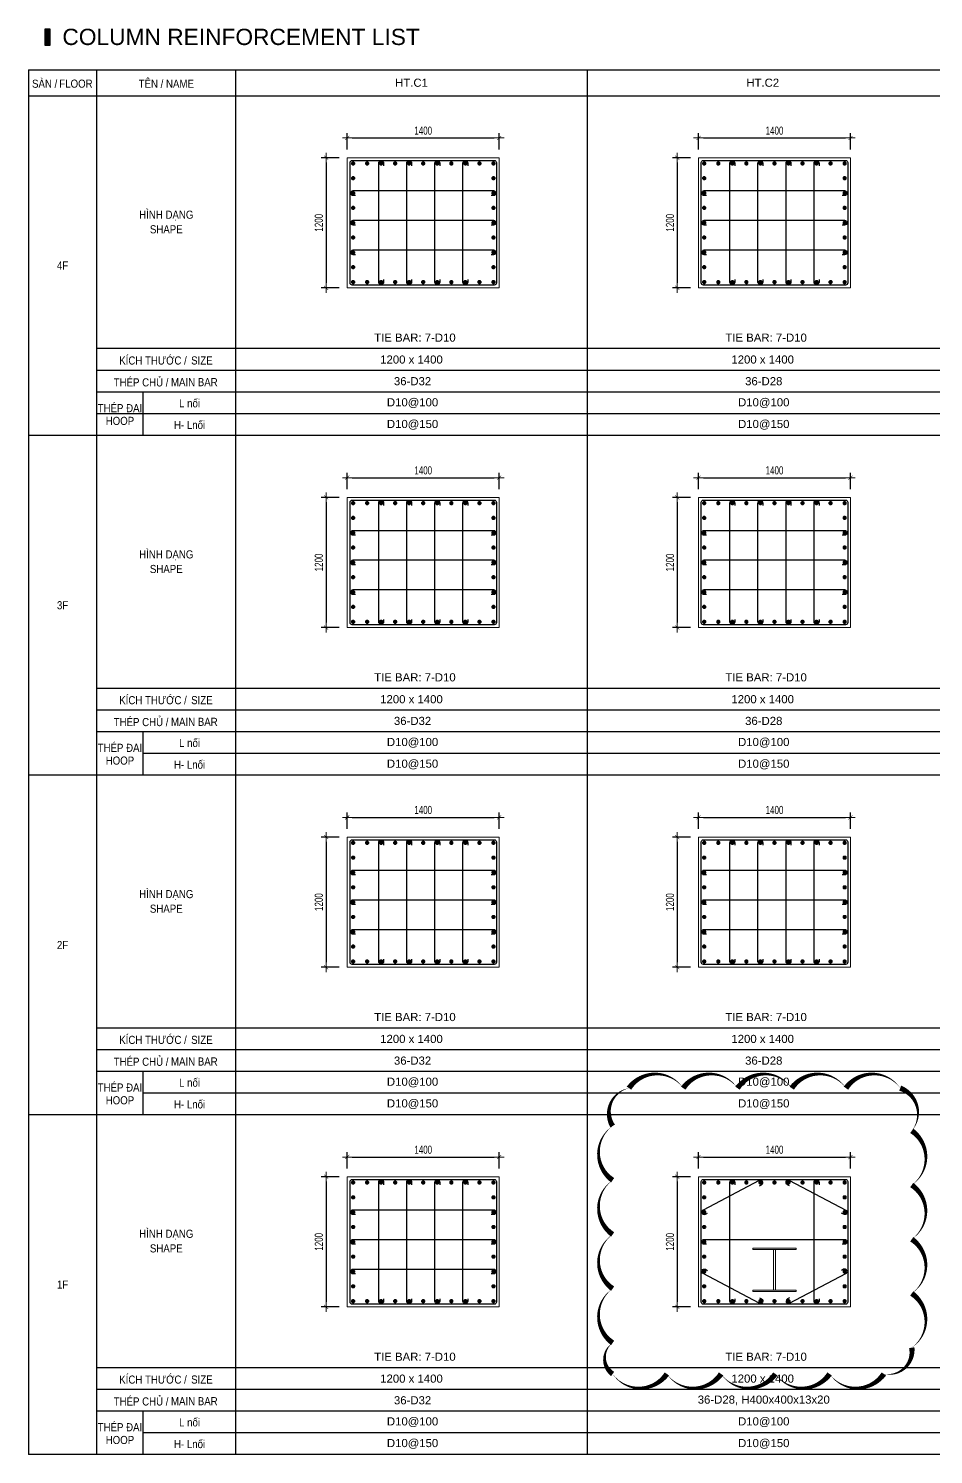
# Model space of a CAD drawing. Header units: millimetres. Extents: x 556513 to 603917, y 79551 to 95646.
# Drawn here: x 564668 to 573009, y 80143 to 93293 of the extents above; entities that cross this region are included whole.
import ezdxf
from ezdxf.enums import TextEntityAlignment as Align

# ---------------------------------------------------------------- set-up
doc = ezdxf.new("R2010")
doc.units = ezdxf.units.MM
doc.layers.get('Defpoints').update_dxf_attribs({"color": 151, "lineweight": 9})
for name, color, linetype in [('2', 2, 'Continuous'), ('TIT1', 3, 'Continuous'), ('TXT', 3, 'Continuous')]:
    doc.layers.add(name, color=color, linetype=linetype)
for name, color, linetype, lineweight in [('NDC_S_CONTINUOUS', 3, 'Continuous', 20), ('NDC_S_DIM', 1, 'Continuous', 15), ('NDC_S_REBAR', 4, 'Continuous', 35), ('NDC_S_VN TEXT', 7, 'Continuous', 20)]:
    doc.layers.add(name, color=color, linetype=linetype, lineweight=lineweight)
doc.styles.add('ARIAL', font='arial.ttf', dxfattribs={"width": 0.8})
doc.styles.add('NDC_ARIAL', font='arial.ttf', dxfattribs={"width": 0.85})
doc.styles.add('NDC_DIM', font='', dxfattribs={"width": 0.75})
doc.styles.get('NDC_DIM').set_extended_font_data('Dotum')
doc.dimstyles.new('NDC_dim_30', dxfattribs={"dimscale": 30, "dimtxt": 2.5, "dimasz": 1.5, "dimexe": 1.5, "dimexo": 2.5, "dimgap": 1, "dimtad": 1, "dimdec": 0, "dimzin": 0, "dimdsep": 46, "dimtxsty": 'NDC_DIM', "dimblk": 'DIMMARK', "dimcen": 0.09, "dimdle": 1.2, "dimclrd": 1, "dimclre": 1, "dimclrt": 3, "dimadec": 0, "dimazin": 0, "dimtfac": 1, "dimtdec": 0, "dimtix": 1, "dimtofl": 0, "dimtmove": 0, "dimatfit": 3, "dimfxl": 8, "dimfxlon": 1, "dimtolj": 1, "dimtzin": 0, "dimarcsym": 0})

# ---------------------------------------------------------------- blocks, each defined once
blk = doc.blocks.new('DIMMARK')
at = {"layer": 'NDC_S_DIM', "color": 1}
blk.add_line((-1.5, 0), (1, 0), dxfattribs=at)
at = {"layer": 'NDC_S_DIM', "color": 2, "const_width": 0.1}
blk.add_lwpolyline([(-0.42, -0.42), (0.42, 0.42)], dxfattribs=at)
blk = doc.blocks.new('*D7')
at = {"layer": 'Defpoints', "color": 0, "ltscale": 40, "transparency": 16777216}
for p in [(569006, 82886), (567606, 82704), (569006, 82704)]:
    blk.add_point(p, dxfattribs=at)
at = {"layer": 'NDC_S_DIM', "color": 1, "lineweight": -2, "ltscale": 40, "transparency": 16777216}
for p, q in [((567606, 82779), (567606, 82931)), ((567651, 82886), (568961, 82886)), ((569006, 82779), (569006, 82931))]:
    blk.add_line(p, q, dxfattribs=at)
at = {"layer": 'NDC_S_DIM', "color": 1, "lineweight": -2, "ltscale": 40, "transparency": 16777216, "xscale": 45, "yscale": 45, "zscale": 45, "rotation": 180}
blk.add_blockref('DIMMARK', (567606, 82886), dxfattribs=at)
at = {"layer": 'NDC_S_DIM', "color": 1, "lineweight": -2, "ltscale": 40, "transparency": 16777216, "xscale": 45, "yscale": 45, "zscale": 45}
blk.add_blockref('DIMMARK', (569006, 82886), dxfattribs=at)
at = {"layer": 'NDC_S_DIM', "color": 3, "ltscale": 40, "transparency": 16777216, "insert": (568306, 82953), "char_height": 75, "attachment_point": 5, "style": 'NDC_DIM'}
blk.add_mtext('\\A1;1400', dxfattribs=at)
blk = doc.blocks.new('*D8')
at = {"layer": 'Defpoints', "color": 0, "ltscale": 40, "transparency": 16777216}
for p in [(567606, 82704), (567411, 81504), (567606, 81504)]:
    blk.add_point(p, dxfattribs=at)
at = {"layer": 'NDC_S_DIM', "color": 1, "lineweight": -2, "ltscale": 40, "transparency": 16777216}
for p, q in [((567531, 82704), (567366, 82704)), ((567411, 82659), (567411, 81549)), ((567531, 81504), (567366, 81504))]:
    blk.add_line(p, q, dxfattribs=at)
at = {"layer": 'NDC_S_DIM', "color": 1, "lineweight": -2, "ltscale": 40, "transparency": 16777216, "xscale": 45, "yscale": 45, "zscale": 45}
for p, rotation in [((567411, 82704), 90), ((567411, 81504), 270)]:
    blk.add_blockref('DIMMARK', p, dxfattribs=dict(at, rotation=rotation))
at = {"layer": 'NDC_S_DIM', "color": 3, "ltscale": 40, "transparency": 16777216, "insert": (567344, 82104), "char_height": 75, "attachment_point": 5, "rotation": 90, "style": 'NDC_DIM'}
blk.add_mtext('\\A1;1200', dxfattribs=at)
blk = doc.blocks.new('kata_block_THEP')
at = {"layer": 'NDC_S_REBAR', "color": 0}
for p, q in [((-0.5, 0), (0.5, 0)), ((-0.35, 0.35), (0.35, -0.35)), ((0.35, 0.35), (-0.35, -0.35)), ((0, 0.5), (0, -0.5))]:
    blk.add_line(p, q, dxfattribs=at)
at = {"layer": 'NDC_S_REBAR', "color": 0, "const_width": 0.0833}
blk.add_lwpolyline([(-0.5, 0, 1), (0.5, 0, 1), (-0.5, 0, 1)], format="xyb", dxfattribs=at)
blk = doc.blocks.new('*D9')
at = {"layer": 'Defpoints', "color": 0, "ltscale": 40, "transparency": 16777216}
for p in [(569006, 86018), (567606, 85837), (569006, 85837)]:
    blk.add_point(p, dxfattribs=at)
at = {"layer": 'NDC_S_DIM', "color": 1, "lineweight": -2, "ltscale": 40, "transparency": 16777216}
for p, q in [((567606, 85912), (567606, 86063)), ((567651, 86018), (568961, 86018)), ((569006, 85912), (569006, 86063))]:
    blk.add_line(p, q, dxfattribs=at)
at = {"layer": 'NDC_S_DIM', "color": 1, "lineweight": -2, "ltscale": 40, "transparency": 16777216, "xscale": 45, "yscale": 45, "zscale": 45, "rotation": 180}
blk.add_blockref('DIMMARK', (567606, 86018), dxfattribs=at)
at = {"layer": 'NDC_S_DIM', "color": 1, "lineweight": -2, "ltscale": 40, "transparency": 16777216, "xscale": 45, "yscale": 45, "zscale": 45}
blk.add_blockref('DIMMARK', (569006, 86018), dxfattribs=at)
at = {"layer": 'NDC_S_DIM', "color": 3, "ltscale": 40, "transparency": 16777216, "insert": (568306, 86086), "char_height": 75, "attachment_point": 5, "style": 'NDC_DIM'}
blk.add_mtext('\\A1;1400', dxfattribs=at)
blk = doc.blocks.new('*D10')
at = {"layer": 'Defpoints', "color": 0, "ltscale": 40, "transparency": 16777216}
for p in [(567606, 85837), (567411, 84637), (567606, 84637)]:
    blk.add_point(p, dxfattribs=at)
at = {"layer": 'NDC_S_DIM', "color": 1, "lineweight": -2, "ltscale": 40, "transparency": 16777216}
for p, q in [((567531, 85837), (567366, 85837)), ((567411, 85792), (567411, 84682)), ((567531, 84637), (567366, 84637))]:
    blk.add_line(p, q, dxfattribs=at)
at = {"layer": 'NDC_S_DIM', "color": 1, "lineweight": -2, "ltscale": 40, "transparency": 16777216, "xscale": 45, "yscale": 45, "zscale": 45}
for p, rotation in [((567411, 85837), 90), ((567411, 84637), 270)]:
    blk.add_blockref('DIMMARK', p, dxfattribs=dict(at, rotation=rotation))
at = {"layer": 'NDC_S_DIM', "color": 3, "ltscale": 40, "transparency": 16777216, "insert": (567344, 85237), "char_height": 75, "attachment_point": 5, "rotation": 90, "style": 'NDC_DIM'}
blk.add_mtext('\\A1;1200', dxfattribs=at)
blk = doc.blocks.new('*D11')
at = {"layer": 'Defpoints', "color": 0, "ltscale": 40, "transparency": 16777216}
for p in [(569006, 89151), (567606, 88969), (569006, 88969)]:
    blk.add_point(p, dxfattribs=at)
at = {"layer": 'NDC_S_DIM', "color": 1, "lineweight": -2, "ltscale": 40, "transparency": 16777216}
for p, q in [((567606, 89044), (567606, 89196)), ((569006, 89044), (569006, 89196)), ((567651, 89151), (568961, 89151))]:
    blk.add_line(p, q, dxfattribs=at)
at = {"layer": 'NDC_S_DIM', "color": 1, "lineweight": -2, "ltscale": 40, "transparency": 16777216, "xscale": 45, "yscale": 45, "zscale": 45, "rotation": 180}
blk.add_blockref('DIMMARK', (567606, 89151), dxfattribs=at)
at = {"layer": 'NDC_S_DIM', "color": 1, "lineweight": -2, "ltscale": 40, "transparency": 16777216, "xscale": 45, "yscale": 45, "zscale": 45}
blk.add_blockref('DIMMARK', (569006, 89151), dxfattribs=at)
at = {"layer": 'NDC_S_DIM', "color": 3, "ltscale": 40, "transparency": 16777216, "insert": (568306, 89218), "char_height": 75, "attachment_point": 5, "style": 'NDC_DIM'}
blk.add_mtext('\\A1;1400', dxfattribs=at)
blk = doc.blocks.new('*D12')
at = {"layer": 'Defpoints', "color": 0, "ltscale": 40, "transparency": 16777216}
for p in [(567606, 88969), (567411, 87769), (567606, 87769)]:
    blk.add_point(p, dxfattribs=at)
at = {"layer": 'NDC_S_DIM', "color": 1, "lineweight": -2, "ltscale": 40, "transparency": 16777216}
for p, q in [((567531, 88969), (567366, 88969)), ((567411, 88924), (567411, 87814)), ((567531, 87769), (567366, 87769))]:
    blk.add_line(p, q, dxfattribs=at)
at = {"layer": 'NDC_S_DIM', "color": 1, "lineweight": -2, "ltscale": 40, "transparency": 16777216, "xscale": 45, "yscale": 45, "zscale": 45}
for p, rotation in [((567411, 88969), 90), ((567411, 87769), 270)]:
    blk.add_blockref('DIMMARK', p, dxfattribs=dict(at, rotation=rotation))
at = {"layer": 'NDC_S_DIM', "color": 3, "ltscale": 40, "transparency": 16777216, "insert": (567344, 88369), "char_height": 75, "attachment_point": 5, "rotation": 90, "style": 'NDC_DIM'}
blk.add_mtext('\\A1;1200', dxfattribs=at)
blk = doc.blocks.new('*D13')
at = {"layer": 'Defpoints', "color": 0, "ltscale": 40, "transparency": 16777216}
for p in [(569006, 92284), (567606, 92102), (569006, 92102)]:
    blk.add_point(p, dxfattribs=at)
at = {"layer": 'NDC_S_DIM', "color": 1, "lineweight": -2, "ltscale": 40, "transparency": 16777216}
for p, q in [((567606, 92177), (567606, 92329)), ((569006, 92177), (569006, 92329)), ((567651, 92284), (568961, 92284))]:
    blk.add_line(p, q, dxfattribs=at)
at = {"layer": 'NDC_S_DIM', "color": 1, "lineweight": -2, "ltscale": 40, "transparency": 16777216, "xscale": 45, "yscale": 45, "zscale": 45, "rotation": 180}
blk.add_blockref('DIMMARK', (567606, 92284), dxfattribs=at)
at = {"layer": 'NDC_S_DIM', "color": 1, "lineweight": -2, "ltscale": 40, "transparency": 16777216, "xscale": 45, "yscale": 45, "zscale": 45}
blk.add_blockref('DIMMARK', (569006, 92284), dxfattribs=at)
at = {"layer": 'NDC_S_DIM', "color": 3, "ltscale": 40, "transparency": 16777216, "insert": (568306, 92351), "char_height": 75, "attachment_point": 5, "style": 'NDC_DIM'}
blk.add_mtext('\\A1;1400', dxfattribs=at)
blk = doc.blocks.new('*D14')
at = {"layer": 'Defpoints', "color": 0, "ltscale": 40, "transparency": 16777216}
for p in [(567606, 92102), (567411, 90902), (567606, 90902)]:
    blk.add_point(p, dxfattribs=at)
at = {"layer": 'NDC_S_DIM', "color": 1, "lineweight": -2, "ltscale": 40, "transparency": 16777216}
for p, q in [((567531, 92102), (567366, 92102)), ((567411, 92057), (567411, 90947)), ((567531, 90902), (567366, 90902))]:
    blk.add_line(p, q, dxfattribs=at)
at = {"layer": 'NDC_S_DIM', "color": 1, "lineweight": -2, "ltscale": 40, "transparency": 16777216, "xscale": 45, "yscale": 45, "zscale": 45}
for p, rotation in [((567411, 92102), 90), ((567411, 90902), 270)]:
    blk.add_blockref('DIMMARK', p, dxfattribs=dict(at, rotation=rotation))
at = {"layer": 'NDC_S_DIM', "color": 3, "ltscale": 40, "transparency": 16777216, "insert": (567344, 91502), "char_height": 75, "attachment_point": 5, "rotation": 90, "style": 'NDC_DIM'}
blk.add_mtext('\\A1;1200', dxfattribs=at)
blk = doc.blocks.new('*D15')
at = {"layer": 'Defpoints', "color": 0, "ltscale": 40, "transparency": 16777216}
for p in [(572244, 86018), (570844, 85837), (572244, 85837)]:
    blk.add_point(p, dxfattribs=at)
at = {"layer": 'NDC_S_DIM', "color": 1, "lineweight": -2, "ltscale": 40, "transparency": 16777216}
for p, q in [((570844, 85912), (570844, 86063)), ((570889, 86018), (572199, 86018)), ((572244, 85912), (572244, 86063))]:
    blk.add_line(p, q, dxfattribs=at)
at = {"layer": 'NDC_S_DIM', "color": 1, "lineweight": -2, "ltscale": 40, "transparency": 16777216, "xscale": 45, "yscale": 45, "zscale": 45, "rotation": 180}
blk.add_blockref('DIMMARK', (570844, 86018), dxfattribs=at)
at = {"layer": 'NDC_S_DIM', "color": 1, "lineweight": -2, "ltscale": 40, "transparency": 16777216, "xscale": 45, "yscale": 45, "zscale": 45}
blk.add_blockref('DIMMARK', (572244, 86018), dxfattribs=at)
at = {"layer": 'NDC_S_DIM', "color": 3, "ltscale": 40, "transparency": 16777216, "insert": (571544, 86086), "char_height": 75, "attachment_point": 5, "style": 'NDC_DIM'}
blk.add_mtext('\\A1;1400', dxfattribs=at)
blk = doc.blocks.new('*D16')
at = {"layer": 'Defpoints', "color": 0, "ltscale": 40, "transparency": 16777216}
for p in [(570844, 85837), (570648, 84637), (570844, 84637)]:
    blk.add_point(p, dxfattribs=at)
at = {"layer": 'NDC_S_DIM', "color": 1, "lineweight": -2, "ltscale": 40, "transparency": 16777216}
for p, q in [((570769, 85837), (570603, 85837)), ((570648, 85792), (570648, 84682)), ((570769, 84637), (570603, 84637))]:
    blk.add_line(p, q, dxfattribs=at)
at = {"layer": 'NDC_S_DIM', "color": 1, "lineweight": -2, "ltscale": 40, "transparency": 16777216, "xscale": 45, "yscale": 45, "zscale": 45}
for p, rotation in [((570648, 85837), 90), ((570648, 84637), 270)]:
    blk.add_blockref('DIMMARK', p, dxfattribs=dict(at, rotation=rotation))
at = {"layer": 'NDC_S_DIM', "color": 3, "ltscale": 40, "transparency": 16777216, "insert": (570581, 85237), "char_height": 75, "attachment_point": 5, "rotation": 90, "style": 'NDC_DIM'}
blk.add_mtext('\\A1;1200', dxfattribs=at)
blk = doc.blocks.new('*D17')
at = {"layer": 'Defpoints', "color": 0, "ltscale": 40, "transparency": 16777216}
for p in [(572244, 82886), (570844, 82704), (572244, 82704)]:
    blk.add_point(p, dxfattribs=at)
at = {"layer": 'NDC_S_DIM', "color": 1, "lineweight": -2, "ltscale": 40, "transparency": 16777216}
for p, q in [((570844, 82779), (570844, 82931)), ((570889, 82886), (572199, 82886)), ((572244, 82779), (572244, 82931))]:
    blk.add_line(p, q, dxfattribs=at)
at = {"layer": 'NDC_S_DIM', "color": 1, "lineweight": -2, "ltscale": 40, "transparency": 16777216, "xscale": 45, "yscale": 45, "zscale": 45, "rotation": 180}
blk.add_blockref('DIMMARK', (570844, 82886), dxfattribs=at)
at = {"layer": 'NDC_S_DIM', "color": 1, "lineweight": -2, "ltscale": 40, "transparency": 16777216, "xscale": 45, "yscale": 45, "zscale": 45}
blk.add_blockref('DIMMARK', (572244, 82886), dxfattribs=at)
at = {"layer": 'NDC_S_DIM', "color": 3, "ltscale": 40, "transparency": 16777216, "insert": (571544, 82953), "char_height": 75, "attachment_point": 5, "style": 'NDC_DIM'}
blk.add_mtext('\\A1;1400', dxfattribs=at)
blk = doc.blocks.new('*D18')
at = {"layer": 'Defpoints', "color": 0, "ltscale": 40, "transparency": 16777216}
for p in [(570844, 82704), (570648, 81504), (570844, 81504)]:
    blk.add_point(p, dxfattribs=at)
at = {"layer": 'NDC_S_DIM', "color": 1, "lineweight": -2, "ltscale": 40, "transparency": 16777216}
for p, q in [((570769, 82704), (570603, 82704)), ((570648, 82659), (570648, 81549)), ((570769, 81504), (570603, 81504))]:
    blk.add_line(p, q, dxfattribs=at)
at = {"layer": 'NDC_S_DIM', "color": 1, "lineweight": -2, "ltscale": 40, "transparency": 16777216, "xscale": 45, "yscale": 45, "zscale": 45}
for p, rotation in [((570648, 82704), 90), ((570648, 81504), 270)]:
    blk.add_blockref('DIMMARK', p, dxfattribs=dict(at, rotation=rotation))
at = {"layer": 'NDC_S_DIM', "color": 3, "ltscale": 40, "transparency": 16777216, "insert": (570581, 82104), "char_height": 75, "attachment_point": 5, "rotation": 90, "style": 'NDC_DIM'}
blk.add_mtext('\\A1;1200', dxfattribs=at)
blk = doc.blocks.new('*D19')
at = {"layer": 'Defpoints', "color": 0, "ltscale": 40, "transparency": 16777216}
for p in [(572244, 89151), (570844, 88969), (572244, 88969)]:
    blk.add_point(p, dxfattribs=at)
at = {"layer": 'NDC_S_DIM', "color": 1, "lineweight": -2, "ltscale": 40, "transparency": 16777216}
for p, q in [((570844, 89044), (570844, 89196)), ((572244, 89044), (572244, 89196)), ((570889, 89151), (572199, 89151))]:
    blk.add_line(p, q, dxfattribs=at)
at = {"layer": 'NDC_S_DIM', "color": 1, "lineweight": -2, "ltscale": 40, "transparency": 16777216, "xscale": 45, "yscale": 45, "zscale": 45, "rotation": 180}
blk.add_blockref('DIMMARK', (570844, 89151), dxfattribs=at)
at = {"layer": 'NDC_S_DIM', "color": 1, "lineweight": -2, "ltscale": 40, "transparency": 16777216, "xscale": 45, "yscale": 45, "zscale": 45}
blk.add_blockref('DIMMARK', (572244, 89151), dxfattribs=at)
at = {"layer": 'NDC_S_DIM', "color": 3, "ltscale": 40, "transparency": 16777216, "insert": (571544, 89218), "char_height": 75, "attachment_point": 5, "style": 'NDC_DIM'}
blk.add_mtext('\\A1;1400', dxfattribs=at)
blk = doc.blocks.new('*D20')
at = {"layer": 'Defpoints', "color": 0, "ltscale": 40, "transparency": 16777216}
for p in [(570844, 88969), (570648, 87769), (570844, 87769)]:
    blk.add_point(p, dxfattribs=at)
at = {"layer": 'NDC_S_DIM', "color": 1, "lineweight": -2, "ltscale": 40, "transparency": 16777216}
for p, q in [((570769, 88969), (570603, 88969)), ((570648, 88924), (570648, 87814)), ((570769, 87769), (570603, 87769))]:
    blk.add_line(p, q, dxfattribs=at)
at = {"layer": 'NDC_S_DIM', "color": 1, "lineweight": -2, "ltscale": 40, "transparency": 16777216, "xscale": 45, "yscale": 45, "zscale": 45}
for p, rotation in [((570648, 88969), 90), ((570648, 87769), 270)]:
    blk.add_blockref('DIMMARK', p, dxfattribs=dict(at, rotation=rotation))
at = {"layer": 'NDC_S_DIM', "color": 3, "ltscale": 40, "transparency": 16777216, "insert": (570581, 88369), "char_height": 75, "attachment_point": 5, "rotation": 90, "style": 'NDC_DIM'}
blk.add_mtext('\\A1;1200', dxfattribs=at)
blk = doc.blocks.new('*D21')
at = {"layer": 'Defpoints', "color": 0, "ltscale": 40, "transparency": 16777216}
for p in [(572244, 92284), (570844, 92102), (572244, 92102)]:
    blk.add_point(p, dxfattribs=at)
at = {"layer": 'NDC_S_DIM', "color": 1, "lineweight": -2, "ltscale": 40, "transparency": 16777216}
for p, q in [((570844, 92177), (570844, 92329)), ((572244, 92177), (572244, 92329)), ((570889, 92284), (572199, 92284))]:
    blk.add_line(p, q, dxfattribs=at)
at = {"layer": 'NDC_S_DIM', "color": 1, "lineweight": -2, "ltscale": 40, "transparency": 16777216, "xscale": 45, "yscale": 45, "zscale": 45, "rotation": 180}
blk.add_blockref('DIMMARK', (570844, 92284), dxfattribs=at)
at = {"layer": 'NDC_S_DIM', "color": 1, "lineweight": -2, "ltscale": 40, "transparency": 16777216, "xscale": 45, "yscale": 45, "zscale": 45}
blk.add_blockref('DIMMARK', (572244, 92284), dxfattribs=at)
at = {"layer": 'NDC_S_DIM', "color": 3, "ltscale": 40, "transparency": 16777216, "insert": (571544, 92351), "char_height": 75, "attachment_point": 5, "style": 'NDC_DIM'}
blk.add_mtext('\\A1;1400', dxfattribs=at)
blk = doc.blocks.new('*D22')
at = {"layer": 'Defpoints', "color": 0, "ltscale": 40, "transparency": 16777216}
for p in [(570844, 92102), (570648, 90902), (570844, 90902)]:
    blk.add_point(p, dxfattribs=at)
at = {"layer": 'NDC_S_DIM', "color": 1, "lineweight": -2, "ltscale": 40, "transparency": 16777216}
for p, q in [((570769, 92102), (570603, 92102)), ((570648, 92057), (570648, 90947)), ((570769, 90902), (570603, 90902))]:
    blk.add_line(p, q, dxfattribs=at)
at = {"layer": 'NDC_S_DIM', "color": 1, "lineweight": -2, "ltscale": 40, "transparency": 16777216, "xscale": 45, "yscale": 45, "zscale": 45}
for p, rotation in [((570648, 92102), 90), ((570648, 90902), 270)]:
    blk.add_blockref('DIMMARK', p, dxfattribs=dict(at, rotation=rotation))
at = {"layer": 'NDC_S_DIM', "color": 3, "ltscale": 40, "transparency": 16777216, "insert": (570581, 91502), "char_height": 75, "attachment_point": 5, "rotation": 90, "style": 'NDC_DIM'}
blk.add_mtext('\\A1;1200', dxfattribs=at)
blk = doc.blocks.new('H400x400x13x21')
at = {"layer": 'NDC_S_CONTINUOUS'}
for points in [[(554564, 84117), (554964, 84117), (554964, 84130), (554564, 84130)], [(554754, 83743), (554775, 83743), (554775, 84117), (554754, 84117)], [(554564, 83730), (554964, 83730), (554964, 83743), (554564, 83743)]]:
    blk.add_lwpolyline(points, close=True, dxfattribs=at)

msp = doc.modelspace()

# ---------------------------------------------------------------- hatches: boundary and pattern name
at = {"layer": 'TXT'}
msp.add_hatch(color=7, dxfattribs=at).paths.add_polyline_path([(564868, 93138.6), (564868, 93288.6), (564818, 93288.6), (564818, 93138.6)])

# ---------------------------------------------------------------- linework, layer by layer
at = {"layer": '2', "lineweight": -2, "ltscale": 1000}
for points in [[(568981.5, 92057.1), (568981.5, 90947.1, -0.4142136), (568961.5, 90927.1), (567651.5, 90927.1, -0.4142136), (567631.5, 90947.1), (567631.5, 92057.1, -0.4142136), (567651.5, 92077.1), (568961.5, 92077.1, -0.4142136)], [(572218.7, 92057.1), (572218.7, 90947.1, -0.4142136), (572198.7, 90927.1), (570888.7, 90927.1, -0.4142136), (570868.7, 90947.1), (570868.7, 92057.1, -0.4142136), (570888.7, 92077.1), (572198.7, 92077.1, -0.4142136)], [(568981.5, 88924.4), (568981.5, 87814.4, -0.4142136), (568961.5, 87794.4), (567651.5, 87794.4, -0.4142136), (567631.5, 87814.4), (567631.5, 88924.4, -0.4142136), (567651.5, 88944.4), (568961.5, 88944.4, -0.4142136)], [(572218.7, 88924.4), (572218.7, 87814.4, -0.4142136), (572198.7, 87794.4), (570888.7, 87794.4, -0.4142136), (570868.7, 87814.4), (570868.7, 88924.4, -0.4142136), (570888.7, 88944.4), (572198.7, 88944.4, -0.4142136)], [(568981.5, 85791.7), (568981.5, 84681.7, -0.4142136), (568961.5, 84661.7), (567651.5, 84661.7, -0.4142136), (567631.5, 84681.7), (567631.5, 85791.7, -0.4142136), (567651.5, 85811.7), (568961.5, 85811.7, -0.4142136)], [(572218.7, 85791.7), (572218.7, 84681.7, -0.4142136), (572198.7, 84661.7), (570888.7, 84661.7, -0.4142136), (570868.7, 84681.7), (570868.7, 85791.7, -0.4142136), (570888.7, 85811.7), (572198.7, 85811.7, -0.4142136)], [(568981.5, 82658.9), (568981.5, 81548.9, -0.4142136), (568961.5, 81528.9), (567651.5, 81528.9, -0.4142136), (567631.5, 81548.9), (567631.5, 82658.9, -0.4142136), (567651.5, 82678.9), (568961.5, 82678.9, -0.4142136)], [(572218.7, 82658.9), (572218.7, 81548.9, -0.4142136), (572198.7, 81528.9), (570888.7, 81528.9, -0.4142136), (570868.7, 81548.9), (570868.7, 82658.9, -0.4142136), (570888.7, 82678.9), (572198.7, 82678.9, -0.4142136)]]:
    msp.add_lwpolyline(points, format="xyb", close=True, dxfattribs=at)
at = {"layer": '2'}
for points in [[(567940.8, 90977.2), (567940.8, 90955.1, -1), (567895.8, 90955.1), (567895.8, 92050.5, -1), (567940.8, 92050.5), (567940.8, 92028.4)], [(568199.6, 90977.2), (568199.6, 90955.1, -1), (568154.6, 90955.1), (568154.6, 92050.5, -1), (568199.6, 92050.5), (568199.6, 92028.4)], [(568458.4, 90977.2), (568458.4, 90955.1, -1), (568413.4, 90955.1), (568413.4, 92050.5, -1), (568458.4, 92050.5), (568458.4, 92028.4)], [(568717.2, 90977.2), (568717.2, 90955.1, -1), (568672.2, 90955.1), (568672.2, 92050.5, -1), (568717.2, 92050.5), (568717.2, 92028.4)], [(571178, 90977.2), (571178, 90955.1, -1), (571133, 90955.1), (571133, 92050.5, -1), (571178, 92050.5), (571178, 92028.4)], [(571436.8, 90977.2), (571436.8, 90955.1, -1), (571391.8, 90955.1), (571391.8, 92050.5, -1), (571436.8, 92050.5), (571436.8, 92028.4)], [(571695.6, 90977.2), (571695.6, 90955.1, -1), (571650.6, 90955.1), (571650.6, 92050.5, -1), (571695.6, 92050.5), (571695.6, 92028.4)], [(571954.4, 90977.2), (571954.4, 90955.1, -1), (571909.4, 90955.1), (571909.4, 92050.5, -1), (571954.4, 92050.5), (571954.4, 92028.4)], [(567681.6, 91753), (567659.5, 91753, -1), (567659.5, 91798.1), (568953.5, 91798.1, -1), (568953.5, 91753), (568931.4, 91753)], [(570918.8, 91753), (570896.7, 91753, -1), (570896.7, 91798.1), (572190.7, 91798.1, -1), (572190.7, 91753), (572168.5, 91753)], [(567681.6, 91479.5), (567659.5, 91479.5, -1), (567659.5, 91524.6), (568953.5, 91524.6, -1), (568953.5, 91479.5), (568931.4, 91479.5)], [(570918.8, 91479.5), (570896.7, 91479.5, -1), (570896.7, 91524.6), (572190.7, 91524.6, -1), (572190.7, 91479.5), (572168.5, 91479.5)], [(567681.6, 91206), (567659.5, 91206, -1), (567659.5, 91251.1), (568953.5, 91251.1, -1), (568953.5, 91206), (568931.4, 91206)], [(570918.8, 91206), (570896.7, 91206, -1), (570896.7, 91251.1), (572190.7, 91251.1, -1), (572190.7, 91206), (572168.5, 91206)], [(567940.8, 87844.5), (567940.8, 87822.4, -1), (567895.8, 87822.4), (567895.8, 88917.8, -1), (567940.8, 88917.8), (567940.8, 88895.7)], [(568199.6, 87844.5), (568199.6, 87822.4, -1), (568154.6, 87822.4), (568154.6, 88917.8, -1), (568199.6, 88917.8), (568199.6, 88895.7)], [(568458.4, 87844.5), (568458.4, 87822.4, -1), (568413.4, 87822.4), (568413.4, 88917.8, -1), (568458.4, 88917.8), (568458.4, 88895.7)], [(568717.2, 87844.5), (568717.2, 87822.4, -1), (568672.2, 87822.4), (568672.2, 88917.8, -1), (568717.2, 88917.8), (568717.2, 88895.7)], [(571178, 87844.5), (571178, 87822.4, -1), (571133, 87822.4), (571133, 88917.8, -1), (571178, 88917.8), (571178, 88895.7)], [(571436.8, 87844.5), (571436.8, 87822.4, -1), (571391.8, 87822.4), (571391.8, 88917.8, -1), (571436.8, 88917.8), (571436.8, 88895.7)], [(571695.6, 87844.5), (571695.6, 87822.4, -1), (571650.6, 87822.4), (571650.6, 88917.8, -1), (571695.6, 88917.8), (571695.6, 88895.7)], [(571954.4, 87844.5), (571954.4, 87822.4, -1), (571909.4, 87822.4), (571909.4, 88917.8, -1), (571954.4, 88917.8), (571954.4, 88895.7)], [(567681.6, 88620.3), (567659.5, 88620.3, -1), (567659.5, 88665.4), (568953.5, 88665.4, -1), (568953.5, 88620.3), (568931.4, 88620.3)], [(570918.8, 88620.3), (570896.7, 88620.3, -1), (570896.7, 88665.4), (572190.7, 88665.4, -1), (572190.7, 88620.3), (572168.5, 88620.3)], [(567681.6, 88346.8), (567659.5, 88346.8, -1), (567659.5, 88391.9), (568953.5, 88391.9, -1), (568953.5, 88346.8), (568931.4, 88346.8)], [(570918.8, 88346.8), (570896.7, 88346.8, -1), (570896.7, 88391.9), (572190.7, 88391.9, -1), (572190.7, 88346.8), (572168.5, 88346.8)], [(567681.6, 88073.3), (567659.5, 88073.3, -1), (567659.5, 88118.4), (568953.5, 88118.4, -1), (568953.5, 88073.3), (568931.4, 88073.3)], [(570918.8, 88073.3), (570896.7, 88073.3, -1), (570896.7, 88118.4), (572190.7, 88118.4, -1), (572190.7, 88073.3), (572168.5, 88073.3)], [(567940.8, 84711.8), (567940.8, 84689.7, -1), (567895.8, 84689.7), (567895.8, 85785.1, -1), (567940.8, 85785.1), (567940.8, 85763)], [(568199.6, 84711.8), (568199.6, 84689.7, -1), (568154.6, 84689.7), (568154.6, 85785.1, -1), (568199.6, 85785.1), (568199.6, 85763)], [(568458.4, 84711.8), (568458.4, 84689.7, -1), (568413.4, 84689.7), (568413.4, 85785.1, -1), (568458.4, 85785.1), (568458.4, 85763)], [(568717.2, 84711.8), (568717.2, 84689.7, -1), (568672.2, 84689.7), (568672.2, 85785.1, -1), (568717.2, 85785.1), (568717.2, 85763)], [(571178, 84711.8), (571178, 84689.7, -1), (571133, 84689.7), (571133, 85785.1, -1), (571178, 85785.1), (571178, 85763)], [(571436.8, 84711.8), (571436.8, 84689.7, -1), (571391.8, 84689.7), (571391.8, 85785.1, -1), (571436.8, 85785.1), (571436.8, 85763)], [(571695.6, 84711.8), (571695.6, 84689.7, -1), (571650.6, 84689.7), (571650.6, 85785.1, -1), (571695.6, 85785.1), (571695.6, 85763)], [(571954.4, 84711.8), (571954.4, 84689.7, -1), (571909.4, 84689.7), (571909.4, 85785.1, -1), (571954.4, 85785.1), (571954.4, 85763)], [(567681.6, 85487.6), (567659.5, 85487.6, -1), (567659.5, 85532.7), (568953.5, 85532.7, -1), (568953.5, 85487.6), (568931.4, 85487.6)], [(570918.8, 85487.6), (570896.7, 85487.6, -1), (570896.7, 85532.7), (572190.7, 85532.7, -1), (572190.7, 85487.6), (572168.5, 85487.6)], [(567681.6, 85214.1), (567659.5, 85214.1, -1), (567659.5, 85259.2), (568953.5, 85259.2, -1), (568953.5, 85214.1), (568931.4, 85214.1)], [(570918.8, 85214.1), (570896.7, 85214.1, -1), (570896.7, 85259.2), (572190.7, 85259.2, -1), (572190.7, 85214.1), (572168.5, 85214.1)], [(567681.6, 84940.6), (567659.5, 84940.6, -1), (567659.5, 84985.7), (568953.5, 84985.7, -1), (568953.5, 84940.6), (568931.4, 84940.6)], [(570918.8, 84940.6), (570896.7, 84940.6, -1), (570896.7, 84985.7), (572190.7, 84985.7, -1), (572190.7, 84940.6), (572168.5, 84940.6)], [(567940.8, 81579.1), (567940.8, 81556.9, -1), (567895.8, 81556.9), (567895.8, 82652.4, -1), (567940.8, 82652.4), (567940.8, 82630.3)], [(568199.6, 81579.1), (568199.6, 81556.9, -1), (568154.6, 81556.9), (568154.6, 82652.4, -1), (568199.6, 82652.4), (568199.6, 82630.3)], [(568458.4, 81579.1), (568458.4, 81556.9, -1), (568413.4, 81556.9), (568413.4, 82652.4, -1), (568458.4, 82652.4), (568458.4, 82630.3)], [(568717.2, 81579.1), (568717.2, 81556.9, -1), (568672.2, 81556.9), (568672.2, 82652.4, -1), (568717.2, 82652.4), (568717.2, 82630.3)], [(571405.2, 82620.7), (571424.8, 82631, 1), (571403.8, 82670.9), (570886.2, 82397.4, 1), (570907.2, 82357.5), (570926.8, 82367.9)], [(571178, 81579.1), (571178, 81556.9, -1), (571133, 81556.9), (571133, 82652.4, -1), (571178, 82652.4), (571178, 82630.3)], [(571682.1, 82620.7), (571662.6, 82631, -1), (571683.6, 82670.9), (572201.2, 82397.4, -1), (572180.2, 82357.5), (572160.6, 82367.9)], [(571954.4, 81579.1), (571954.4, 81556.9, -1), (571909.4, 81556.9), (571909.4, 82652.4, -1), (571954.4, 82652.4), (571954.4, 82630.3)], [(567681.6, 82354.9), (567659.5, 82354.9, -1), (567659.5, 82400), (568953.5, 82400, -1), (568953.5, 82354.9), (568931.4, 82354.9)], [(567681.6, 82081.4), (567659.5, 82081.4, -1), (567659.5, 82126.5), (568953.5, 82126.5, -1), (568953.5, 82081.4), (568931.4, 82081.4)], [(570918.8, 82081.4), (570896.7, 82081.4, -1), (570896.7, 82126.5), (572190.7, 82126.5, -1), (572190.7, 82081.4), (572168.5, 82081.4)], [(567681.6, 81807.9), (567659.5, 81807.9, -1), (567659.5, 81853), (568953.5, 81853, -1), (568953.5, 81807.9), (568931.4, 81807.9)], [(571405.2, 81587.2), (571424.8, 81576.9, -1), (571403.8, 81537), (570886.2, 81810.5, -1), (570907.2, 81850.4), (570926.8, 81840)], [(571682.1, 81587.2), (571662.6, 81576.9, 1), (571683.6, 81537), (572201.2, 81810.5, 1), (572180.2, 81850.4), (572160.6, 81840)]]:
    msp.add_lwpolyline(points, format="xyb", dxfattribs=at)
at = {"layer": 'Defpoints'}
msp.add_lwpolyline([(570052.1, 80885.4, 0, 50, 0.5205671), (570552.1, 80885.4, 0, 50, 0.5205671), (571052.1, 80885.4, 0, 50, 0.5205671), (571552.1, 80885.4, 0, 50, 0.5205671), (572052.1, 80885.4, 0, 50, 0.5205671), (572552.1, 80885.4, 0, 50, 0.5205671), (572809.5, 81128, 0, 50, 0.5205671), (572809.5, 81628, 0, 50, 0.5205671), (572809.5, 82128, 0, 50, 0.5205671), (572809.5, 82628, 0, 50, 0.5205671), (572809.5, 83128, 0, 50, 0.5205671), (572702.8, 83521.3, 0, 50, 0.5205671), (572202.8, 83521.3, 0, 50, 0.5205671), (571702.8, 83521.3, 0, 50, 0.5205671), (571202.8, 83521.3, 0, 50, 0.5205671), (570702.8, 83521.3, 0, 50, 0.5205671), (570202.8, 83521.3, 0, 50, 0.5205671), (570052.1, 83171.9, 0, 50, 0.5205671), (570052.1, 82671.9, 0, 50, 0.5205671), (570052.1, 82171.9, 0, 50, 0.5205671), (570052.1, 81671.9, 0, 50, 0.5205671), (570052.1, 81171.9, 0, 50, 0.5205671)], format="xyseb", close=True, dxfattribs=at)
at = {"layer": 'NDC_S_CONTINUOUS', "ltscale": 70}
for points in [[(569006.5, 92102.1), (569006.5, 90902.1), (567606.5, 90902.1), (567606.5, 92102.1), (569006.5, 92102.1)], [(572243.7, 92102.1), (572243.7, 90902.1), (570843.7, 90902.1), (570843.7, 92102.1), (572243.7, 92102.1)], [(569006.5, 88969.4), (569006.5, 87769.4), (567606.5, 87769.4), (567606.5, 88969.4), (569006.5, 88969.4)], [(572243.7, 88969.4), (572243.7, 87769.4), (570843.7, 87769.4), (570843.7, 88969.4), (572243.7, 88969.4)], [(569006.5, 85836.7), (569006.5, 84636.7), (567606.5, 84636.7), (567606.5, 85836.7), (569006.5, 85836.7)], [(572243.7, 85836.7), (572243.7, 84636.7), (570843.7, 84636.7), (570843.7, 85836.7), (572243.7, 85836.7)], [(569006.5, 82703.9), (569006.5, 81503.9), (567606.5, 81503.9), (567606.5, 82703.9), (569006.5, 82703.9)], [(572243.7, 82703.9), (572243.7, 81503.9), (570843.7, 81503.9), (570843.7, 82703.9), (572243.7, 82703.9)]]:
    msp.add_lwpolyline(points, dxfattribs=at)
at = {"layer": 'TIT1', "color": 2}
msp.add_line((564668, 92913.6), (576694, 92913.6), dxfattribs=at)
at = {"layer": 'TIT1'}
for p, q in [((564668, 92913.6), (564668, 80142.8)), ((565295.9, 92913.6), (565295.9, 80142.8)), ((566579.8, 80142.8), (566579.8, 92913.6)), ((569817, 92913.6), (569817, 80142.8)), ((564668, 92673.6), (576694, 92673.6)), ((576694, 89540.9), (564668, 89540.9)), ((576694, 86408.2), (564668, 86408.2)), ((576694, 83275.5), (564668, 83275.5)), ((576694, 80142.8), (564668, 80142.8))]:
    msp.add_line(p, q, dxfattribs=at)
at = {"layer": 'TIT1', "color": 8}
for p, q in [((576694, 90340.9), (565295.9, 90340.9)), ((576694, 90140.9), (565295.9, 90140.9)), ((576694, 89940.9), (565295.9, 89940.9)), ((565725.1, 89540.9), (565725.1, 89940.9)), ((576694, 89740.9), (565295.9, 89740.9)), ((576694, 87208.2), (565295.9, 87208.2)), ((576694, 87008.2), (565295.9, 87008.2)), ((576694, 86808.2), (565295.9, 86808.2)), ((565725.1, 86408.2), (565725.1, 86808.2)), ((576694, 86608.2), (565725.1, 86608.2)), ((576694, 84075.5), (565295.9, 84075.5)), ((576694, 83875.5), (565295.9, 83875.5)), ((576694, 83675.5), (565295.9, 83675.5)), ((565725.1, 83275.5), (565725.1, 83675.5)), ((576694, 83475.5), (565725.1, 83475.5)), ((576694, 80942.8), (565295.9, 80942.8)), ((576694, 80742.8), (565295.9, 80742.8)), ((576694, 80542.8), (565295.9, 80542.8)), ((565725.1, 80142.8), (565725.1, 80542.8)), ((576694, 80342.8), (565725.1, 80342.8))]:
    msp.add_line(p, q, dxfattribs=at)
at = {"layer": 'TXT', "color": 7}
msp.add_lwpolyline([(564868, 93138.6), (564868, 93288.6), (564818, 93288.6), (564818, 93138.6)], close=True, dxfattribs=at)
msp.add_lwpolyline([(564868, 93138.6), (564868, 93288.6), (564818, 93288.6), (564818, 93138.6)], close=True, dxfattribs=at)

# ---------------------------------------------------------------- block references
at = {"layer": '2', "yscale": 36, "zscale": 36}
for p, xscale, rotation in [((567659.5, 92049.1), -36, 90), ((567788.9, 92049.1), -36, 90), ((567918.3, 92049.1), -36, 90), ((568047.7, 92049.1), -36, 90), ((568177.1, 92049.1), -36, 90), ((568306.5, 92049.1), -36, 90), ((568435.9, 92049.1), -36, 90), ((568565.3, 92049.1), -36, 90), ((568694.7, 92049.1), -36, 90), ((568824.1, 92049.1), -36, 90), ((568953.5, 92049.1), 36, 270), ((570896.7, 92049.1), -36, 90), ((571026.1, 92049.1), -36, 90), ((571155.5, 92049.1), -36, 90), ((571284.9, 92049.1), -36, 90), ((571414.3, 92049.1), -36, 90), ((571543.7, 92049.1), -36, 90), ((571673.1, 92049.1), -36, 90), ((571802.5, 92049.1), -36, 90), ((571931.9, 92049.1), -36, 90), ((572061.3, 92049.1), -36, 90), ((572190.7, 92049.1), 36, 270), ((567659.5, 91912.3), -36, 90), ((568953.5, 91912.3), 36, 270), ((570896.7, 91912.3), -36, 90), ((572190.7, 91912.3), 36, 270), ((567659.5, 91775.6), -36, 90), ((568953.5, 91775.6), 36, 270), ((570896.7, 91775.6), -36, 90), ((572190.7, 91775.6), 36, 270), ((567659.5, 91638.8), -36, 90), ((568953.5, 91638.8), 36, 270), ((570896.7, 91638.8), -36, 90), ((572190.7, 91638.8), 36, 270), ((567659.5, 91502.1), -36, 90), ((568953.5, 91502.1), 36, 270), ((570896.7, 91502.1), -36, 90), ((572190.7, 91502.1), 36, 270), ((567659.5, 91365.3), -36, 90), ((568953.5, 91365.3), 36, 270), ((570896.7, 91365.3), -36, 90), ((572190.7, 91365.3), 36, 270), ((567659.5, 91228.6), -36, 90), ((568953.5, 91228.6), 36, 270), ((570896.7, 91228.6), -36, 90), ((572190.7, 91228.6), 36, 270), ((567659.5, 91091.8), -36, 90), ((568953.5, 91091.8), 36, 270), ((570896.7, 91091.8), -36, 90), ((572190.7, 91091.8), 36, 270), ((567659.5, 90955.1), 36, 90), ((567788.9, 90955.1), 36, 90), ((567918.3, 90955.1), 36, 90), ((568047.7, 90955.1), 36, 90), ((568177.1, 90955.1), 36, 90), ((568306.5, 90955.1), 36, 90), ((568435.9, 90955.1), 36, 90), ((568565.3, 90955.1), 36, 90), ((568694.7, 90955.1), 36, 90), ((568824.1, 90955.1), 36, 90), ((568953.5, 90955.1), -36, 270), ((570896.7, 90955.1), 36, 90), ((571026.1, 90955.1), 36, 90), ((571155.5, 90955.1), 36, 90), ((571284.9, 90955.1), 36, 90), ((571414.3, 90955.1), 36, 90), ((571543.7, 90955.1), 36, 90), ((571673.1, 90955.1), 36, 90), ((571802.5, 90955.1), 36, 90), ((571931.9, 90955.1), 36, 90), ((572061.3, 90955.1), 36, 90), ((572190.7, 90955.1), -36, 270), ((567659.5, 88916.4), -36, 90), ((567788.9, 88916.4), -36, 90), ((567918.3, 88916.4), -36, 90), ((568047.7, 88916.4), -36, 90), ((568177.1, 88916.4), -36, 90), ((568306.5, 88916.4), -36, 90), ((568435.9, 88916.4), -36, 90), ((568565.3, 88916.4), -36, 90), ((568694.7, 88916.4), -36, 90), ((568824.1, 88916.4), -36, 90), ((568953.5, 88916.4), 36, 270), ((570896.7, 88916.4), -36, 90), ((571026.1, 88916.4), -36, 90), ((571155.5, 88916.4), -36, 90), ((571284.9, 88916.4), -36, 90), ((571414.3, 88916.4), -36, 90), ((571543.7, 88916.4), -36, 90), ((571673.1, 88916.4), -36, 90), ((571802.5, 88916.4), -36, 90), ((571931.9, 88916.4), -36, 90), ((572061.3, 88916.4), -36, 90), ((572190.7, 88916.4), 36, 270), ((567659.5, 88779.6), -36, 90), ((568953.5, 88779.6), 36, 270), ((570896.7, 88779.6), -36, 90), ((572190.7, 88779.6), 36, 270), ((567659.5, 88642.9), -36, 90), ((568953.5, 88642.9), 36, 270), ((570896.7, 88642.9), -36, 90), ((572190.7, 88642.9), 36, 270), ((567659.5, 88506.1), -36, 90), ((568953.5, 88506.1), 36, 270), ((570896.7, 88506.1), -36, 90), ((572190.7, 88506.1), 36, 270), ((567659.5, 88369.4), -36, 90), ((568953.5, 88369.4), 36, 270), ((570896.7, 88369.4), -36, 90), ((572190.7, 88369.4), 36, 270), ((567659.5, 88232.6), -36, 90), ((568953.5, 88232.6), 36, 270), ((570896.7, 88232.6), -36, 90), ((572190.7, 88232.6), 36, 270), ((567659.5, 88095.9), -36, 90), ((568953.5, 88095.9), 36, 270), ((570896.7, 88095.9), -36, 90), ((572190.7, 88095.9), 36, 270), ((567659.5, 87959.1), -36, 90), ((568953.5, 87959.1), 36, 270), ((570896.7, 87959.1), -36, 90), ((572190.7, 87959.1), 36, 270), ((567659.5, 87822.4), 36, 90), ((567788.9, 87822.4), 36, 90), ((567918.3, 87822.4), 36, 90), ((568047.7, 87822.4), 36, 90), ((568177.1, 87822.4), 36, 90), ((568306.5, 87822.4), 36, 90), ((568435.9, 87822.4), 36, 90), ((568565.3, 87822.4), 36, 90), ((568694.7, 87822.4), 36, 90), ((568824.1, 87822.4), 36, 90), ((568953.5, 87822.4), -36, 270), ((570896.7, 87822.4), 36, 90), ((571026.1, 87822.4), 36, 90), ((571155.5, 87822.4), 36, 90), ((571284.9, 87822.4), 36, 90), ((571414.3, 87822.4), 36, 90), ((571543.7, 87822.4), 36, 90), ((571673.1, 87822.4), 36, 90), ((571802.5, 87822.4), 36, 90), ((571931.9, 87822.4), 36, 90), ((572061.3, 87822.4), 36, 90), ((572190.7, 87822.4), -36, 270), ((567659.5, 85783.7), -36, 90), ((567788.9, 85783.7), -36, 90), ((567918.3, 85783.7), -36, 90), ((568047.7, 85783.7), -36, 90), ((568177.1, 85783.7), -36, 90), ((568306.5, 85783.7), -36, 90), ((568435.9, 85783.7), -36, 90), ((568565.3, 85783.7), -36, 90), ((568694.7, 85783.7), -36, 90), ((568824.1, 85783.7), -36, 90), ((568953.5, 85783.7), 36, 270), ((570896.7, 85783.7), -36, 90), ((571026.1, 85783.7), -36, 90), ((571155.5, 85783.7), -36, 90), ((571284.9, 85783.7), -36, 90), ((571414.3, 85783.7), -36, 90), ((571543.7, 85783.7), -36, 90), ((571673.1, 85783.7), -36, 90), ((571802.5, 85783.7), -36, 90), ((571931.9, 85783.7), -36, 90), ((572061.3, 85783.7), -36, 90), ((572190.7, 85783.7), 36, 270), ((567659.5, 85646.9), -36, 90), ((568953.5, 85646.9), 36, 270), ((570896.7, 85646.9), -36, 90), ((572190.7, 85646.9), 36, 270), ((567659.5, 85510.2), -36, 90), ((568953.5, 85510.2), 36, 270), ((570896.7, 85510.2), -36, 90), ((572190.7, 85510.2), 36, 270), ((567659.5, 85373.4), -36, 90), ((568953.5, 85373.4), 36, 270), ((570896.7, 85373.4), -36, 90), ((572190.7, 85373.4), 36, 270), ((567659.5, 85236.7), -36, 90), ((568953.5, 85236.7), 36, 270), ((570896.7, 85236.7), -36, 90), ((572190.7, 85236.7), 36, 270), ((567659.5, 85099.9), -36, 90), ((568953.5, 85099.9), 36, 270), ((570896.7, 85099.9), -36, 90), ((572190.7, 85099.9), 36, 270), ((567659.5, 84963.2), -36, 90), ((568953.5, 84963.2), 36, 270), ((570896.7, 84963.2), -36, 90), ((572190.7, 84963.2), 36, 270), ((567659.5, 84826.4), -36, 90), ((568953.5, 84826.4), 36, 270), ((570896.7, 84826.4), -36, 90), ((572190.7, 84826.4), 36, 270), ((567659.5, 84689.7), 36, 90), ((567788.9, 84689.7), 36, 90), ((567918.3, 84689.7), 36, 90), ((568047.7, 84689.7), 36, 90), ((568177.1, 84689.7), 36, 90), ((568306.5, 84689.7), 36, 90), ((568435.9, 84689.7), 36, 90), ((568565.3, 84689.7), 36, 90), ((568694.7, 84689.7), 36, 90), ((568824.1, 84689.7), 36, 90), ((568953.5, 84689.7), -36, 270), ((570896.7, 84689.7), 36, 90), ((571026.1, 84689.7), 36, 90), ((571155.5, 84689.7), 36, 90), ((571284.9, 84689.7), 36, 90), ((571414.3, 84689.7), 36, 90), ((571543.7, 84689.7), 36, 90), ((571673.1, 84689.7), 36, 90), ((571802.5, 84689.7), 36, 90), ((571931.9, 84689.7), 36, 90), ((572061.3, 84689.7), 36, 90), ((572190.7, 84689.7), -36, 270), ((567659.5, 82650.9), -36, 90), ((567788.9, 82650.9), -36, 90), ((567918.3, 82650.9), -36, 90), ((568047.7, 82650.9), -36, 90), ((568177.1, 82650.9), -36, 90), ((568306.5, 82650.9), -36, 90), ((568435.9, 82650.9), -36, 90), ((568565.3, 82650.9), -36, 90), ((568694.7, 82650.9), -36, 90), ((568824.1, 82650.9), -36, 90), ((568953.5, 82650.9), 36, 270), ((570896.7, 82650.9), -36, 90), ((571026.1, 82650.9), -36, 90), ((571155.5, 82650.9), -36, 90), ((571284.9, 82650.9), -36, 90), ((571414.3, 82650.9), -36, 90), ((571543.7, 82650.9), -36, 90), ((571673.1, 82650.9), -36, 90), ((571802.5, 82650.9), -36, 90), ((571931.9, 82650.9), -36, 90), ((572061.3, 82650.9), -36, 90), ((572190.7, 82650.9), 36, 270), ((567659.5, 82514.2), -36, 90), ((568953.5, 82514.2), 36, 270), ((570896.7, 82514.2), -36, 90), ((572190.7, 82514.2), 36, 270), ((567659.5, 82377.4), -36, 90), ((568953.5, 82377.4), 36, 270), ((570896.7, 82377.4), -36, 90), ((572190.7, 82377.4), 36, 270), ((567659.5, 82240.7), -36, 90), ((568953.5, 82240.7), 36, 270), ((570896.7, 82240.7), -36, 90), ((572190.7, 82240.7), 36, 270), ((567659.5, 82103.9), -36, 90), ((568953.5, 82103.9), 36, 270), ((570896.7, 82103.9), -36, 90), ((572190.7, 82103.9), 36, 270), ((567659.5, 81967.2), -36, 90), ((568953.5, 81967.2), 36, 270), ((570896.7, 81967.2), -36, 90), ((572190.7, 81967.2), 36, 270), ((567659.5, 81830.4), -36, 90), ((568953.5, 81830.4), 36, 270), ((570896.7, 81830.4), -36, 90), ((572190.7, 81830.4), 36, 270), ((567659.5, 81693.7), -36, 90), ((568953.5, 81693.7), 36, 270), ((570896.7, 81693.7), -36, 90), ((572190.7, 81693.7), 36, 270), ((567659.5, 81556.9), 36, 90), ((567788.9, 81556.9), 36, 90), ((567918.3, 81556.9), 36, 90), ((568047.7, 81556.9), 36, 90), ((568177.1, 81556.9), 36, 90), ((568306.5, 81556.9), 36, 90), ((568435.9, 81556.9), 36, 90), ((568565.3, 81556.9), 36, 90), ((568694.7, 81556.9), 36, 90), ((568824.1, 81556.9), 36, 90), ((568953.5, 81556.9), -36, 270), ((570896.7, 81556.9), 36, 90), ((571026.1, 81556.9), 36, 90), ((571155.5, 81556.9), 36, 90), ((571284.9, 81556.9), 36, 90), ((571414.3, 81556.9), 36, 90), ((571543.7, 81556.9), 36, 90), ((571673.1, 81556.9), 36, 90), ((571802.5, 81556.9), 36, 90), ((571931.9, 81556.9), 36, 90), ((572061.3, 81556.9), 36, 90), ((572190.7, 81556.9), -36, 270)]:
    msp.add_blockref('kata_block_THEP', p, dxfattribs=dict(at, xscale=xscale, rotation=rotation))
at = {"layer": 'NDC_S_REBAR'}
msp.add_blockref('H400x400x13x21', (16779.6, -2084.8), dxfattribs=at)

# ---------------------------------------------------------------- texts
at = {"layer": 'NDC_S_VN TEXT', "style": 'NDC_ARIAL', "width": 0.85}
for s, p in [('SÀN /', (564816.6, 92793.6)), ('HÌNH DẠNG', (565937.8, 91577.9)), ('KÍCH THƯỚC /', (565815.4, 90240.9)), ('THÉP CHỦ /', (565705.4, 90040.9)), ('THÉP ĐAI', (565510.6, 89802)), ('HÌNH DẠNG', (565937.8, 88445.2)), ('KÍCH THƯỚC /', (565815.4, 87108.2)), ('THÉP CHỦ /', (565705.4, 86908.2)), ('THÉP ĐAI', (565510.6, 86669.3)), ('HÌNH DẠNG', (565937.8, 85312.5)), ('KÍCH THƯỚC /', (565815.4, 83975.5)), ('THÉP CHỦ /', (565705.4, 83775.5)), ('THÉP ĐAI', (565510.6, 83536.6)), ('HÌNH DẠNG', (565937.8, 82179.8)), ('KÍCH THƯỚC /', (565815.4, 80842.8)), ('THÉP CHỦ /', (565705.4, 80642.8)), ('THÉP ĐAI', (565510.6, 80403.9))]:
    msp.add_text(s, height=75, dxfattribs=at).set_placement(p, align=Align.MIDDLE)
at = {"layer": 'TIT1', "style": 'NDC_ARIAL', "width": 0.85}
for s, p in [('FLOOR', (565105.1, 92784.8)), ('TÊN / NAME', (565937.8, 92793.6)), ('SHAPE', (565937.8, 91441.7)), ('4F', (564981.9, 91107.3)), ('SIZE', (566265.9, 90232.1)), ('MAIN BAR', (566196.2, 90032.1)), ('L nối', (566152.4, 89840.9)), ('HOOP', (565510.6, 89674.7)), ('H- Lnối', (566152.4, 89640.9)), ('SHAPE', (565937.8, 88309)), ('3F', (564981.9, 87974.6)), ('SIZE', (566265.9, 87099.4)), ('MAIN BAR', (566196.2, 86899.4)), ('L nối', (566152.4, 86708.2)), ('HOOP', (565510.6, 86542)), ('H- Lnối', (566152.4, 86508.2)), ('SHAPE', (565937.8, 85176.3)), ('2F', (564981.9, 84841.9)), ('SIZE', (566265.9, 83966.7)), ('MAIN BAR', (566196.2, 83766.7)), ('L nối', (566152.4, 83575.5)), ('HOOP', (565510.6, 83409.3)), ('H- Lnối', (566152.4, 83375.5)), ('SHAPE', (565937.8, 82043.6)), ('1F', (564981.9, 81709.2)), ('SIZE', (566265.9, 80834)), ('MAIN BAR', (566196.2, 80634)), ('L nối', (566152.4, 80442.8)), ('HOOP', (565510.6, 80276.6)), ('H- Lnối', (566152.4, 80242.8))]:
    msp.add_text(s, height=75, dxfattribs=at).set_placement(p, align=Align.MIDDLE)
at = {"layer": 'TIT1', "color": 2, "style": 'NDC_ARIAL'}
for s, p in [('HT.C1', (568198.4, 92793.6)), ('HT.C2', (571435.6, 92793.6))]:
    msp.add_text(s, height=75, dxfattribs=at).set_placement(p, align=Align.MIDDLE)
at = {"layer": 'TIT1', "style": 'NDC_ARIAL'}
for s, p in [('TIE BAR: 7-D10', (568229.7, 90442.6)), ('TIE BAR: 7-D10', (571466.9, 90442.6)), ('1200 x 1400', (568197.9, 90240.7)), ('1200 x 1400', (571435.1, 90240.7)), ('36-D32', (568207.9, 90040.7)), ('36-D28', (571445.1, 90040.7)), ('D10@100', (568207.9, 89840.7)), ('D10@100', (571445.1, 89840.7)), ('D10@150', (568207.9, 89640.7)), ('D10@150', (571445.1, 89640.7)), ('TIE BAR: 7-D10', (568229.7, 87309.9)), ('TIE BAR: 7-D10', (571466.9, 87309.9)), ('1200 x 1400', (568197.9, 87108)), ('1200 x 1400', (571435.1, 87108)), ('36-D32', (568207.9, 86908)), ('36-D28', (571445.1, 86908)), ('D10@100', (568207.9, 86708)), ('D10@100', (571445.1, 86708)), ('D10@150', (568207.9, 86508)), ('D10@150', (571445.1, 86508)), ('TIE BAR: 7-D10', (568229.7, 84177.2)), ('TIE BAR: 7-D10', (571466.9, 84177.2)), ('1200 x 1400', (568197.9, 83975.3)), ('1200 x 1400', (571435.1, 83975.3)), ('36-D32', (568207.9, 83775.3)), ('36-D28', (571445.1, 83775.3)), ('D10@100', (568207.9, 83575.3)), ('D10@100', (571445.1, 83575.3)), ('D10@150', (568207.9, 83375.3)), ('D10@150', (571445.1, 83375.3)), ('TIE BAR: 7-D10', (568229.7, 81044.5)), ('TIE BAR: 7-D10', (571466.9, 81044.5)), ('1200 x 1400', (568197.9, 80842.6)), ('1200 x 1400', (571435.1, 80842.6)), ('36-D32', (568207.9, 80642.6)), ('36-D28, H400x400x13x20', (571445.1, 80642.6)), ('D10@100', (568207.9, 80442.6)), ('D10@100', (571445.1, 80442.6)), ('D10@150', (568207.9, 80242.6)), ('D10@150', (571445.1, 80242.6))]:
    msp.add_text(s, height=75, dxfattribs=at).set_placement(p, align=Align.MIDDLE)
at = {"layer": 'TXT', "color": 3, "style": 'ARIAL'}
msp.add_text('COLUMN REINFORCEMENT LIST', height=150, dxfattribs=at).set_placement((564980.1, 93141))

# ---------------------------------------------------------------- dimensions: what is measured, and where the dimension line sits
at = {"layer": 'NDC_S_DIM', "ltscale": 40}
for base, p1, p2, picture, middle in [((569006.5, 92283.6), (567606.5, 92102.1), (569006.5, 92102.1), '*D13', (568306.5, 92351.2)), ((572243.7, 92283.6), (570843.7, 92102.1), (572243.7, 92102.1), '*D21', (571543.7, 92351.2)), ((569006.5, 89150.9), (567606.5, 88969.4), (569006.5, 88969.4), '*D11', (568306.5, 89218.5)), ((572243.7, 89150.9), (570843.7, 88969.4), (572243.7, 88969.4), '*D19', (571543.7, 89218.5)), ((569006.5, 86018.2), (567606.5, 85836.7), (569006.5, 85836.7), '*D9', (568306.5, 86085.8)), ((572243.7, 86018.2), (570843.7, 85836.7), (572243.7, 85836.7), '*D15', (571543.7, 86085.8)), ((569006.5, 82885.5), (567606.5, 82703.9), (569006.5, 82703.9), '*D7', (568306.5, 82953.1)), ((572243.7, 82885.5), (570843.7, 82703.9), (572243.7, 82703.9), '*D17', (571543.7, 82953.1))]:
    dim = msp.add_linear_dim(base=base, p1=p1, p2=p2, dimstyle='NDC_dim_30', dxfattribs=at)
    dim.commit()
    dim.dimension.update_dxf_attribs({"geometry": picture, "text_midpoint": middle})
for base, p1, p2, picture, middle in [((567411.1, 90902.1), (567606.5, 92102.1), (567606.5, 90902.1), '*D14', (567343.6, 91502.1)), ((570648.3, 90902.1), (570843.7, 92102.1), (570843.7, 90902.1), '*D22', (570580.8, 91502.1)), ((567411.1, 87769.4), (567606.5, 88969.4), (567606.5, 87769.4), '*D12', (567343.6, 88369.4)), ((570648.3, 87769.4), (570843.7, 88969.4), (570843.7, 87769.4), '*D20', (570580.8, 88369.4)), ((567411.1, 84636.7), (567606.5, 85836.7), (567606.5, 84636.7), '*D10', (567343.6, 85236.7)), ((570648.3, 84636.7), (570843.7, 85836.7), (570843.7, 84636.7), '*D16', (570580.8, 85236.7)), ((567411.1, 81503.9), (567606.5, 82703.9), (567606.5, 81503.9), '*D8', (567343.6, 82103.9)), ((570648.3, 81503.9), (570843.7, 82703.9), (570843.7, 81503.9), '*D18', (570580.8, 82103.9))]:
    dim = msp.add_linear_dim(base=base, p1=p1, p2=p2, angle=90, dimstyle='NDC_dim_30', dxfattribs=at)
    dim.commit()
    dim.dimension.update_dxf_attribs({"geometry": picture, "text_midpoint": middle})

doc.saveas('drawing.dxf')
